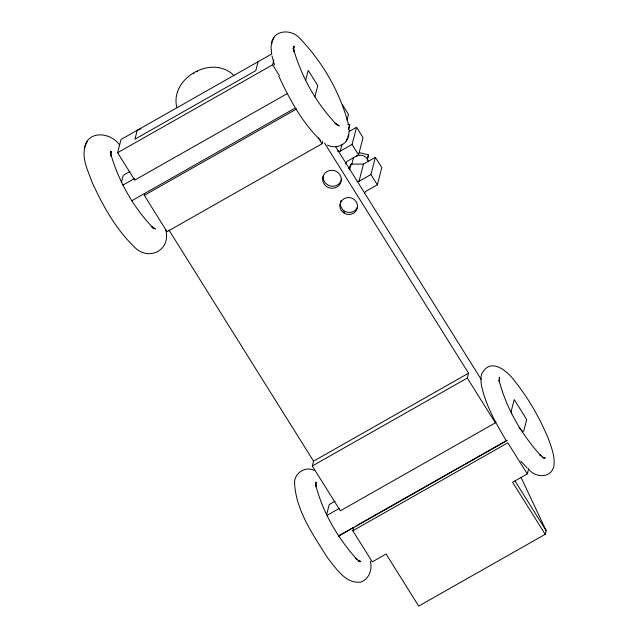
<?xml version="1.0" encoding="UTF-8"?>
<svg xmlns="http://www.w3.org/2000/svg" width="638" height="638" viewBox="0 0 638 638"><rect width="100%" height="100%" fill="white"/><g stroke="black" fill="none" stroke-linecap="round" stroke-linejoin="round"><path stroke-width="0.96" d="M315.73 484.728L316.033 482.049L315.985 486.778L315.555 484.362C322.589 512.386 337.885 538.392 357.216 559.725L355.478 558.202L360.071 561.711L358.484 560.985M499.227 378.661L499.402 377.13L499.355 381.947L498.98 379.881C506.07 408.137 521.501 434.358 540.984 455.867L539.501 454.575L544.182 458.14L542.826 457.518M85.572 145.344C80.882 157.474 88.116 170.585 91.92 181.95C102.718 205.189 115.255 228.436 133.836 246.428C147.593 261.827 171.383 250.957 165.76 229.768M272.378 41.374L270.99 46.662L271.581 53.496M347.806 137.13L349.193 131.843M348.587 129.355L349.712 124.904L347.854 124.434M367.161 160.274L368.509 154.938L359.218 152.586M287.148 93.65L134.746 180.107L117.607 152.721L121.045 139.451L271.772 53.943M121.523 182.077L123.278 175.283M322.668 141.253L322.023 143.757L167.02 231.69L144.292 195.372L144.81 193.354L294.62 108.372M258.095 61.703L255.782 70.651L134.937 139.204L137.25 130.256L140.974 128.852M117.607 152.721L272.617 64.797L273.838 60.052M305.562 80.683L308.234 70.363L317.78 85.62L314.869 96.88M346.992 120.096L348.476 114.354L342.502 104.815M337.414 151.182L340.285 151.174L342.016 144.483M349.712 124.904L348.643 129.036A8.127 7.784 14.5 0 1 349.504 130.918M340.285 151.174L352.096 144.475L356.546 127.265L363.038 137.625L358.58 154.835L346.769 161.542L345.397 163.942M349.656 169.868L351.139 164.133L363.477 164.094L375.367 157.347L381.795 167.619L377.345 184.829L365.454 191.575L364.465 193.29M351.809 164.181L353.468 157.785M357.128 181.312L359.027 181.304L363.477 164.094M367.44 159.069L368.509 154.938M359.027 181.304L370.917 174.557L375.367 157.347M495.798 421.112L495.351 422.858L340.349 510.791L312.301 465.971L313.545 461.154L468.555 373.222L324.471 142.944M326.592 514.826L329.264 504.491L335.054 501.205M521.015 477.288L546.136 530.672L545.195 534.341L418.695 606.1L386.102 554.007L372.289 561.847L352.83 530.752L353.731 527.259L338.834 535.713A12.018 2.456 60.4 0 1 338.403 536.239L506.931 440.627M312.301 465.971L467.303 378.039L468.555 373.222M545.195 534.341L512.601 482.248L527.291 473.914L528.719 468.38M84.312 148.383C87.597 129.522 110.884 132.297 119.657 145.097M85.915 144.547L87.239 141.373M110.669 153.407L111.419 151.613L110.757 153.192M271.31 43.934C273.343 29.284 291.733 28.798 299.844 38.432C322.908 62.38 340.333 92.765 348.611 125.008M272.881 40.178L273.997 37.514M293.249 48.799L294.357 46.135L293.193 48.919L293.512 46.183L293.99 51.726L293.568 49.325C301.71 77.294 316.56 103.93 336.936 124.825L335.03 123.19L339.288 125.893L337.598 125.136M327.501 145.057C335.979 149.539 347.726 144.786 348.874 134.57M346.195 140.998L347.303 138.326M348.675 168.424L351.139 164.133M197.573 71.304L196.679 71.895M124.107 174.812L129.897 171.526M122.847 185.132L134.435 178.56M131.572 200.866L143.989 193.824M144.292 195.372L296.702 108.915M348.954 131.572L356.546 127.265M327.174 515.281L339.591 508.239M356.331 525.784L463.706 464.871M465.445 463.89L507.011 440.308M352.83 530.752L507.84 442.82L527.291 473.914M193.354 73.689L193.968 73.394M543.01 457.582L545.338 457.94L542.946 457.39M358.07 560.914L360.805 561.336L358.468 560.802M314.167 470.397C305.506 465.9 295.003 472.806 294.533 482.121C295.522 510.065 313.035 534.564 327.318 557.54C335.755 567.7 345.166 583.945 360.645 582.127C369.155 579.32 372.6 569.295 370.271 561.113M152.426 227.662L155.449 229.018L151.278 226.37L153.535 228.316C133.382 207.645 118.7 181.296 110.637 153.622L111.14 156.477L110.677 151.062M233.915 75.507C212.606 54.086 169.907 77.629 176.734 107.104M528.862 469.464C535.497 477.814 550.594 478.46 553.768 466.713C555.371 456.776 551.376 447.134 548.082 437.971C539.389 417.443 528.224 397.881 514.252 380.471C508.111 371.93 492.416 358.357 483.596 370.941C480.079 374.658 480.845 380.344 481.387 384.985C485.494 404.963 495.75 423.01 506.03 440.387M320.34 140.073C301.941 122.257 289.516 99.233 278.83 76.217M520.831 461.154L527.379 468.172M352.096 144.475L358.58 154.835M370.917 174.557L377.345 184.829M335.468 146.485L481.212 379.419M272.617 64.797L279.364 75.579M318.322 137.848L322.023 143.757M467.303 378.039L495.351 422.858M515.121 481.1L546.136 530.672M339.974 205.213L344.584 212.59M168.934 230.031L313.545 461.154M271.995 55.897L274.515 65.052M518.869 427.364A12.018 2.456 60.4 0 0 523.79 430.794L526.701 419.533L514.212 399.571L511.301 410.832A12.018 2.456 60.4 0 0 511.708 413.839M356.291 156.246A8.127 7.784 14.5 0 1 368.293 160.951M341.681 179.047A9.371 8.972 14.5 0 1 330.827 186.089A9.371 8.972 14.5 0 1 323.291 175.482M357.559 206.871A8.836 8.461 14.5 0 1 343.707 210.516M340.564 205.5A8.836 8.461 14.5 0 1 341.131 200.436M324.287 184.262A9.371 8.972 14.5 0 0 340.413 183.281A9.371 8.972 14.5 0 0 331.186 170.298A9.371 8.972 14.5 0 0 324.287 184.262M341.163 210.285A8.836 8.461 14.5 0 0 356.427 210.237A8.836 8.461 14.5 0 0 348.476 197.525A8.836 8.461 14.5 0 0 341.163 210.285"/></g></svg>
